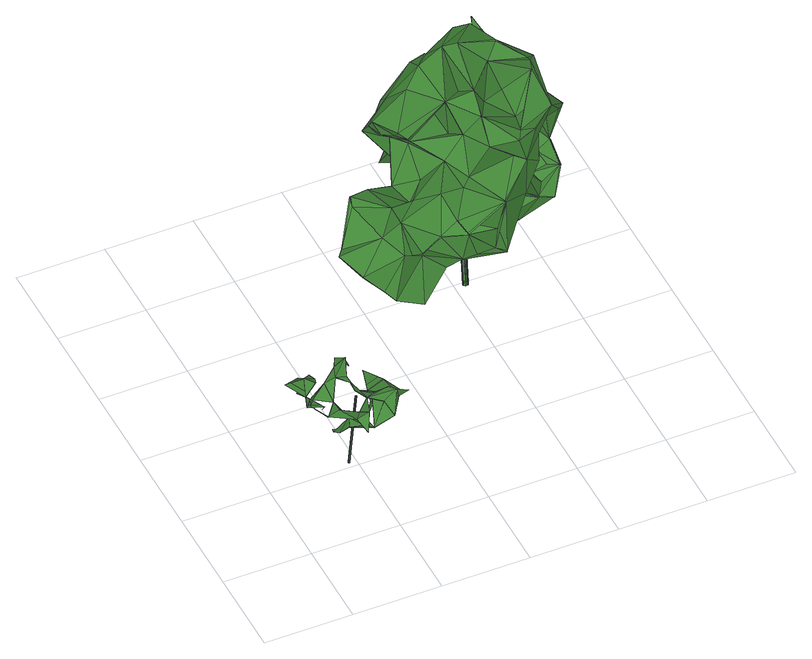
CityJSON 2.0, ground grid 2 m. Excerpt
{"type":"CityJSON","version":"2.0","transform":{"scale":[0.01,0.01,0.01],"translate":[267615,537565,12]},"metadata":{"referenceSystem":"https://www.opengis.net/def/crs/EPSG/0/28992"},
"CityObjects":{
"tree1":{"type":"SolitaryVegetationObject","attributes":{"gtid":670,"crown_width_m":2.1,"crown_median_z":14.07,"crown_r50_m":0.158,"crown_porosity":0.965,"trunk_H_m":1.86,"trunk_DBH_m":0.0349,"trunk_radius_m":0.0175,"trunk_base_height_m":12.21,"original_gtid":"672"},"geometry":[{"type":"MultiSurface","lod":"3","boundaries":[[[0,1,2]],[[3,4,5]],[[6,7,8]],[[9,10,11]],[[12,13,14]],[[15,16,17]],[[18,19,20]],[[21,4,22]],[[23,12,18]],[[24,12,23]],[[3,25,26]],[[23,18,11]],[[5,8,7]],[[4,27,22]],[[28,6,29]],[[30,31,32]],[[30,32,33]],[[34,35,36]],[[37,38,10]],[[39,40,41]],[[42,43,1]],[[0,2,44]],[[45,44,2]],[[20,46,18]],[[47,48,49]],[[37,33,38]],[[38,33,32]],[[50,36,51]],[[8,52,53]],[[25,54,55]],[[44,56,57]],[[18,14,19]],[[47,58,59]],[[28,9,53]],[[16,51,36]],[[60,61,36]],[[19,14,58]],[[24,9,29]],[[43,62,1]],[[43,60,62]],[[9,24,23]],[[9,28,29]],[[59,63,64]],[[61,1,36]],[[65,66,29]],[[67,18,46]],[[9,11,67]],[[15,68,55]],[[19,63,69]],[[70,63,19]],[[44,57,0]],[[19,69,6]],[[71,51,16]],[[72,44,61]],[[48,47,58]],[[33,37,30]],[[12,14,18]],[[9,67,46]],[[9,46,25]],[[44,73,56]],[[14,74,75]],[[20,53,46]],[[69,63,12]],[[63,13,12]],[[76,75,74]],[[63,65,69]],[[59,75,76]],[[70,58,19]],[[63,77,65]],[[69,65,29]],[[26,78,3]],[[22,3,5]],[[5,3,8]],[[62,36,1]],[[27,79,80]],[[81,82,83]],[[55,78,26]],[[10,11,37]],[[19,8,20]],[[6,8,19]],[[50,51,35]],[[84,80,79]],[[65,69,66]],[[3,5,7]],[[85,39,41]],[[21,5,4]],[[17,34,15]],[[45,2,1]],[[9,46,53]],[[37,86,30]],[[15,55,54]],[[38,32,51]],[[53,52,6]],[[6,52,7]],[[7,52,3]],[[28,53,6]],[[52,25,3]],[[58,64,19]],[[70,19,64]],[[20,8,53]],[[38,51,71]],[[60,36,62]],[[25,55,26]],[[22,27,87]],[[30,86,31]],[[40,31,86]],[[71,88,38]],[[43,42,81]],[[42,61,81]],[[18,67,11]],[[38,88,10]],[[45,89,44]],[[23,11,9]],[[79,27,84]],[[42,90,61]],[[64,58,59]],[[42,0,90]],[[91,32,86]],[[91,51,32]],[[17,16,68]],[[61,60,43]],[[22,5,4]],[[61,43,81]],[[45,44,92]],[[93,0,57]],[[32,31,86]],[[42,1,0]],[[27,4,5]],[[25,3,22]],[[13,63,14]],[[57,56,93]],[[91,71,16]],[[92,44,89]],[[91,86,88]],[[25,52,8]],[[75,59,14]],[[58,14,59]],[[59,14,63]],[[25,26,9]],[[71,91,88]],[[69,29,6]],[[54,25,68]],[[8,3,25]],[[22,55,68]],[[68,25,22]],[[90,0,93]],[[15,17,68]],[[29,66,24]],[[16,36,91]],[[92,89,45]],[[36,51,91]],[[35,51,36]],[[63,70,64]],[[15,71,16]],[[54,71,15]],[[34,50,35]],[[76,74,59]],[[22,4,3]],[[14,59,74]],[[71,68,16]],[[88,37,10]],[[78,55,3]],[[55,22,3]],[[61,44,1]],[[12,24,94]],[[54,68,71]],[[16,71,22]],[[80,84,27]],[[56,90,93]],[[56,73,90]],[[45,1,44]],[[90,73,72]],[[90,72,61]],[[22,87,21]],[[87,5,21]],[[87,27,5]],[[36,50,34]],[[86,37,88]],[[72,73,44]],[[66,94,24]],[[66,69,94]],[[12,94,69]],[[95,96,97]],[[95,97,98]],[[96,99,100]],[[96,100,97]],[[100,99,101]],[[100,101,97]],[[97,101,102]],[[97,102,98]],[[101,99,103]],[[101,103,102]],[[102,103,104]],[[102,104,98]],[[103,99,105]],[[103,105,104]],[[104,105,106]],[[104,106,98]],[[105,99,107]],[[105,107,106]],[[107,99,108]],[[107,108,106]],[[106,108,109]],[[106,109,98]],[[108,99,110]],[[108,110,109]],[[109,110,111]],[[109,111,98]],[[110,99,112]],[[110,112,111]],[[112,99,113]],[[112,113,111]],[[111,113,114]],[[111,114,98]],[[113,99,115]],[[113,115,114]],[[115,99,116]],[[115,116,114]],[[114,116,117]],[[114,117,98]],[[116,99,118]],[[116,118,117]],[[117,118,119]],[[117,119,98]],[[118,99,120]],[[118,120,119]],[[120,99,121]],[[120,121,119]],[[119,121,122]],[[119,122,98]],[[121,99,96]],[[121,96,122]],[[122,96,95]],[[122,95,98]]]}]},
"tree2":{"type":"SolitaryVegetationObject","attributes":{"gtid":588,"crown_width_m":4.81,"crown_median_z":15.32,"crown_r50_m":0.274,"crown_porosity":0.93,"trunk_H_m":3.31,"trunk_DBH_m":0.13,"trunk_radius_m":0.065,"trunk_base_height_m":12.01,"original_gtid":"590"},"geometry":[{"type":"Solid","lod":"3","boundaries":[[[[123,124,125]],[[126,127,128]],[[129,128,127]],[[130,131,132]],[[133,134,135]],[[136,135,134]],[[137,138,139]],[[140,141,142]],[[143,144,145]],[[143,145,146]],[[147,148,149]],[[150,138,137]],[[150,137,151]],[[152,153,154]],[[155,156,157]],[[140,158,159]],[[158,160,159]],[[161,162,163]],[[164,165,166]],[[167,168,129]],[[169,160,170]],[[147,171,172]],[[167,145,173]],[[174,175,176]],[[177,178,179]],[[180,181,155]],[[182,183,184]],[[185,183,182]],[[126,128,186]],[[187,188,189]],[[190,191,192]],[[157,193,194]],[[155,157,194]],[[195,196,197]],[[137,139,151]],[[198,151,139]],[[191,190,199]],[[186,138,150]],[[130,200,131]],[[167,201,202]],[[154,203,204]],[[205,206,207]],[[146,145,167]],[[208,209,210]],[[200,130,160]],[[211,212,213]],[[198,212,211]],[[214,161,215]],[[162,216,163]],[[217,218,219]],[[220,133,221]],[[222,221,133]],[[223,224,165]],[[123,225,226]],[[227,228,229]],[[230,228,227]],[[191,231,192]],[[226,232,233]],[[234,232,235]],[[236,237,199]],[[238,228,239]],[[160,130,159]],[[159,130,132]],[[240,241,242]],[[243,244,245]],[[246,247,248]],[[174,247,246]],[[222,249,221]],[[162,250,251]],[[190,134,133]],[[136,134,190]],[[188,252,253]],[[254,226,225]],[[253,252,146]],[[255,146,252]],[[256,195,257]],[[258,259,260]],[[261,259,258]],[[237,262,239]],[[263,239,262]],[[263,262,264]],[[128,198,139]],[[139,186,128]],[[153,179,154]],[[150,151,265]],[[261,258,212]],[[266,267,268]],[[269,270,228]],[[271,260,272]],[[268,273,149]],[[274,275,276]],[[271,277,250]],[[277,251,250]],[[221,278,220]],[[151,279,280]],[[263,281,238]],[[282,212,258]],[[126,283,284]],[[250,214,271]],[[152,174,153]],[[248,158,246]],[[142,285,246]],[[179,153,177]],[[254,286,226]],[[254,225,286]],[[286,279,151]],[[287,172,268]],[[268,149,287]],[[288,289,290]],[[176,223,247]],[[176,247,174]],[[131,291,132]],[[146,129,253]],[[292,243,245]],[[293,288,227]],[[294,295,296]],[[297,298,299]],[[165,298,297]],[[300,301,302]],[[142,246,140]],[[191,199,237]],[[123,303,304]],[[206,140,305]],[[238,239,263]],[[230,306,190]],[[280,265,151]],[[201,259,202]],[[226,307,123]],[[308,309,310]],[[217,233,218]],[[232,218,233]],[[311,312,267]],[[311,274,312]],[[164,241,240]],[[313,314,298]],[[206,315,316]],[[317,259,261]],[[318,319,320]],[[316,315,321]],[[322,321,315]],[[149,148,323]],[[287,149,323]],[[273,267,312]],[[167,261,168]],[[246,158,140]],[[324,279,304]],[[324,325,279]],[[326,327,328]],[[220,278,236]],[[237,236,262]],[[124,329,125]],[[226,300,307]],[[301,293,227]],[[288,258,330]],[[244,243,321]],[[154,179,178]],[[177,153,174]],[[248,247,165]],[[216,162,331]],[[216,331,308]],[[163,332,164]],[[333,164,332]],[[251,334,162]],[[238,281,335]],[[251,210,334]],[[300,336,301]],[[176,337,338]],[[173,331,334]],[[145,339,331]],[[145,331,173]],[[334,331,162]],[[308,331,339]],[[340,341,203]],[[125,303,123]],[[192,231,230]],[[192,230,190]],[[299,298,342]],[[257,169,343]],[[257,343,256]],[[268,267,273]],[[176,175,325]],[[204,325,175]],[[238,269,228]],[[309,131,200]],[[284,150,344]],[[284,186,150]],[[325,203,279]],[[180,345,181]],[[335,300,302]],[[335,302,269]],[[303,337,325]],[[131,171,147]],[[338,337,125]],[[275,346,150]],[[346,347,187]],[[278,221,249]],[[292,245,154]],[[203,154,245]],[[222,133,135]],[[243,316,321]],[[224,329,278]],[[224,125,329]],[[298,314,348]],[[224,278,249]],[[203,245,340]],[[264,236,349]],[[262,236,264]],[[232,350,217]],[[133,220,199]],[[164,242,241]],[[279,185,280]],[[296,295,136]],[[260,208,277]],[[309,200,310]],[[209,208,201]],[[209,201,167]],[[251,277,210]],[[240,248,165]],[[335,307,300]],[[187,344,150]],[[293,258,288]],[[189,351,344]],[[150,352,275]],[[296,136,190]],[[242,353,240]],[[159,132,345]],[[261,212,198]],[[258,354,330]],[[200,160,169]],[[165,297,299]],[[309,355,131]],[[339,131,355]],[[256,343,170]],[[248,240,158]],[[265,352,150]],[[356,342,314]],[[356,314,249]],[[135,136,295]],[[187,150,346]],[[133,199,190]],[[255,171,357]],[[358,240,165]],[[333,326,196]],[[197,196,326]],[[228,231,237]],[[239,228,237]],[[236,199,220]],[[253,351,359]],[[242,164,333]],[[191,237,231]],[[230,231,228]],[[282,293,336]],[[346,274,347]],[[346,275,274]],[[173,209,167]],[[195,360,196]],[[228,270,229]],[[238,335,269]],[[208,210,277]],[[296,361,294]],[[290,294,361]],[[319,318,362]],[[217,235,232]],[[270,302,301]],[[269,302,270]],[[270,227,229]],[[358,165,164]],[[358,164,240]],[[293,282,258]],[[363,204,203]],[[206,364,156]],[[157,156,364]],[[327,163,216]],[[327,216,308]],[[208,260,201]],[[158,240,353]],[[323,172,287]],[[365,366,367]],[[329,236,278]],[[349,236,329]],[[264,349,329]],[[129,168,128]],[[139,138,186]],[[128,168,198]],[[198,168,261]],[[131,368,291]],[[131,147,368]],[[234,235,369]],[[370,366,365]],[[324,304,303]],[[325,324,303]],[[219,218,232]],[[286,225,279]],[[189,344,187]],[[290,361,306]],[[253,129,351]],[[306,361,296]],[[252,371,266]],[[201,260,259]],[[178,177,285]],[[340,245,244]],[[246,285,174]],[[177,174,285]],[[209,173,334]],[[271,272,277]],[[260,277,272]],[[347,274,371]],[[124,281,329]],[[264,329,281]],[[158,353,160]],[[327,332,163]],[[347,371,187]],[[284,351,372]],[[258,260,354]],[[296,190,306]],[[322,275,373]],[[310,200,169]],[[223,165,247]],[[273,368,149]],[[213,212,286]],[[147,172,148]],[[323,148,172]],[[143,146,255]],[[232,286,350]],[[304,225,123]],[[304,279,225]],[[282,286,212]],[[182,365,320]],[[182,320,367]],[[367,320,319]],[[365,367,319]],[[374,202,259]],[[319,362,375]],[[357,171,131]],[[367,265,280]],[[299,166,165]],[[224,314,165]],[[249,314,224]],[[169,170,343]],[[129,127,351]],[[209,334,376]],[[243,377,316]],[[285,142,378]],[[244,379,340]],[[301,336,293]],[[326,332,327]],[[333,332,326]],[[270,301,227]],[[266,268,171]],[[317,261,202]],[[261,167,202]],[[157,380,193]],[[312,276,205]],[[275,205,276]],[[381,373,352]],[[275,352,373]],[[227,290,230]],[[306,230,290]],[[161,214,162]],[[250,162,214]],[[290,227,288]],[[305,140,380]],[[351,127,372]],[[372,127,126]],[[284,372,126]],[[226,286,232]],[[123,307,124]],[[284,344,351]],[[189,359,351]],[[188,253,359]],[[188,359,189]],[[205,275,322]],[[381,322,373]],[[244,321,322]],[[224,223,338]],[[125,224,338]],[[176,325,337]],[[357,144,143]],[[255,357,143]],[[144,357,131]],[[339,144,131]],[[145,144,339]],[[274,266,371]],[[188,371,252]],[[187,371,188]],[[217,286,233]],[[217,350,286]],[[292,154,178]],[[378,377,178]],[[367,185,182]],[[185,367,280]],[[382,273,383]],[[382,383,345]],[[338,223,176]],[[384,341,379]],[[185,341,384]],[[383,207,345]],[[311,267,266]],[[311,266,274]],[[211,213,151]],[[313,298,165]],[[285,378,178]],[[252,171,255]],[[266,171,252]],[[274,276,312]],[[260,271,354]],[[342,215,161]],[[295,215,135]],[[135,215,342]],[[222,135,342]],[[184,183,370]],[[379,341,340]],[[295,294,215]],[[214,215,354]],[[214,354,271]],[[163,166,161]],[[299,161,166]],[[354,215,330]],[[299,342,161]],[[211,151,198]],[[154,204,152]],[[322,366,370]],[[385,370,183]],[[362,318,386]],[[164,166,163]],[[342,249,222]],[[308,355,309]],[[339,355,308]],[[286,151,213]],[[197,257,195]],[[264,281,263]],[[180,159,345]],[[193,140,387]],[[193,380,140]],[[180,193,387]],[[180,387,159]],[[159,387,140]],[[125,337,303]],[[155,194,180]],[[180,194,193]],[[206,181,345]],[[156,181,206]],[[317,202,374]],[[317,374,259]],[[310,328,308]],[[365,386,320]],[[319,386,365]],[[318,320,386]],[[353,242,360]],[[353,360,195]],[[310,169,257]],[[310,257,197]],[[256,170,160]],[[367,381,265]],[[388,381,367]],[[380,364,305]],[[206,305,364]],[[291,273,382]],[[291,382,345]],[[291,345,132]],[[157,364,380]],[[196,360,333]],[[242,333,360]],[[322,315,205]],[[205,315,206]],[[378,316,377]],[[182,184,365]],[[365,184,370]],[[226,233,300]],[[172,171,268]],[[385,379,370]],[[178,377,292]],[[292,377,243]],[[325,204,363]],[[325,363,203]],[[205,383,312]],[[379,322,370]],[[379,244,322]],[[217,389,235]],[[369,389,219]],[[369,235,389]],[[335,124,307]],[[282,336,286]],[[384,183,185]],[[384,379,183]],[[379,385,183]],[[217,219,389]],[[234,369,219]],[[336,300,233]],[[336,233,286]],[[234,219,232]],[[291,368,273]],[[152,175,174]],[[204,175,152]],[[335,281,124]],[[273,312,383]],[[279,203,341]],[[279,341,185]],[[129,146,390]],[[167,390,146]],[[129,390,167]],[[207,206,345]],[[205,207,383]],[[156,155,181]],[[362,386,375]],[[386,319,375]],[[149,368,147]],[[327,308,328]],[[197,328,310]],[[326,328,197]],[[367,366,388]],[[322,388,366]],[[160,353,256]],[[256,353,195]],[[265,381,352]],[[186,284,283]],[[186,283,126]],[[330,289,288]],[[215,294,289]],[[215,289,330]],[[290,289,294]],[[342,348,314]],[[313,165,314]],[[342,298,348]],[[356,249,342]],[[388,322,381]],[[206,141,140]],[[378,141,316]],[[378,142,141]],[[206,316,141]],[[334,210,376]],[[209,376,210]],[[391,392,393]],[[391,393,394]],[[394,393,395]],[[394,395,396]],[[393,392,397]],[[393,397,395]],[[395,397,398]],[[395,398,396]],[[397,392,399]],[[397,399,398]],[[398,399,400]],[[398,400,396]],[[399,392,401]],[[399,401,400]],[[400,401,402]],[[400,402,396]],[[401,392,403]],[[401,403,402]],[[402,403,404]],[[402,404,396]],[[403,392,405]],[[403,405,404]],[[404,405,406]],[[404,406,396]],[[405,392,407]],[[405,407,406]],[[406,407,408]],[[406,408,396]],[[407,392,409]],[[407,409,408]],[[408,409,410]],[[408,410,396]],[[409,392,411]],[[409,411,410]],[[410,411,412]],[[410,412,396]],[[411,392,413]],[[411,413,412]],[[412,413,414]],[[412,414,396]],[[413,392,415]],[[413,415,414]],[[414,415,416]],[[414,416,396]],[[415,392,417]],[[415,417,416]],[[416,417,418]],[[416,418,396]],[[417,392,419]],[[417,419,418]],[[418,419,420]],[[418,420,396]],[[419,392,421]],[[419,421,420]],[[420,421,422]],[[420,422,396]],[[421,392,423]],[[421,423,422]],[[422,423,424]],[[422,424,396]],[[423,392,425]],[[423,425,424]],[[424,425,426]],[[424,426,396]],[[425,392,427]],[[425,427,426]],[[426,427,428]],[[426,428,396]],[[427,392,429]],[[427,429,428]],[[428,429,430]],[[428,430,396]],[[429,392,431]],[[429,431,430]],[[430,431,432]],[[430,432,396]],[[431,392,433]],[[431,433,432]],[[432,433,434]],[[432,434,396]],[[433,392,435]],[[433,435,434]],[[434,435,436]],[[434,436,396]],[[435,392,437]],[[435,437,436]],[[436,437,438]],[[436,438,396]],[[437,392,439]],[[437,439,438]],[[438,439,440]],[[438,440,396]],[[439,392,391]],[[439,391,440]],[[440,391,394]],[[440,394,396]]]]}]}
},
"vertices":[
[90,266,188],[93,229,209],[105,263,226],[176,122,188],[154,148,169],[154,148,168],[244,121,189],[200,125,168],[200,126,169],[201,163,221],[173,179,260],[186,192,223],[245,188,196],[245,188,195],[230,224,177],[103,139,226],[130,174,226],[103,139,225],[205,200,207],[252,198,143],[220,181,209],[128,137,172],[155,153,192],[220,181,210],[256,177,218],[173,140,211],[181,110,234],[130,174,143],[234,152,207],[268,163,218],[176,215,299],[170,255,266],[155,226,271],[175,215,299],[74,166,244],[84,177,248],[87,195,233],[169,195,266],[144,195,273],[202,278,234],[178,252,261],[198,245,241],[94,229,208],[83,202,206],[105,263,227],[58,253,236],[201,163,220],[230,226,98],[230,225,98],[230,225,97],[84,177,247],[123,204,257],[200,125,169],[234,152,206],[124,133,243],[157,117,216],[135,273,205],[128,289,205],[237,225,143],[279,250,167],[84,202,207],[94,229,209],[83,202,207],[287,198,167],[309,224,144],[302,176,190],[268,164,218],[186,192,222],[115,139,225],[279,177,182],[252,198,142],[130,174,227],[123,246,222],[124,246,222],[238,263,196],[238,263,195],[238,264,196],[303,176,190],[168,86,202],[164,183,133],[135,189,135],[127,211,183],[134,236,152],[128,211,183],[164,183,132],[198,245,240],[155,226,270],[128,138,172],[144,195,272],[80,239,259],[123,246,221],[123,204,256],[80,239,258],[135,273,204],[256,177,217],[190,189,207],[177,195,21],[189,190,207],[188,189,207],[175,195,21],[177,196,21],[176,196,21],[189,191,207],[176,197,21],[188,191,207],[175,197,21],[187,191,207],[174,197,21],[174,196,21],[186,190,207],[173,195,21],[186,189,207],[173,194,21],[174,194,21],[187,188,207],[174,193,21],[175,193,21],[188,188,207],[176,193,21],[189,188,207],[176,194,21],[177,194,21],[189,189,207],
[630,403,254],[538,434,241],[578,489,238],[726,570,454],[676,616,476],[646,560,494],[644,595,538],[662,813,334],[654,781,425],[695,756,340],[400,568,261],[371,511,256],[412,581,327],[352,556,362],[728,474,501],[727,475,502],[689,471,486],[739,755,263],[754,659,277],[753,658,276],[612,762,509],[611,764,510],[572,710,537],[617,691,590],[742,809,478],[753,843,490],[759,809,481],[793,538,487],[715,490,405],[683,562,167],[751,604,123],[742,579,150],[814,786,341],[813,784,340],[849,785,265],[665,741,248],[710,802,271],[662,777,290],[492,672,347],[450,720,394],[489,736,335],[523,751,274],[568,671,235],[522,714,307],[588,613,512],[644,561,494],[580,827,330],[557,775,294],[728,779,477],[742,809,480],[539,697,496],[676,599,186],[676,597,187],[633,605,262],[744,637,148],[754,629,157],[753,604,124],[773,773,280],[812,785,342],[715,570,336],[775,597,253],[765,627,270],[729,542,331],[706,502,482],[787,613,565],[724,661,593],[762,586,592],[309,519,289],[328,456,256],[291,493,298],[818,772,243],[848,786,265],[588,847,192],[586,847,192],[560,862,234],[633,494,470],[369,512,254],[626,822,347],[488,581,474],[589,614,510],[764,538,238],[688,567,177],[826,678,398],[789,696,329],[824,678,397],[461,585,492],[480,610,470],[423,615,521],[697,518,400],[593,509,388],[644,446,356],[486,664,411],[470,621,316],[489,763,357],[528,425,363],[563,406,274],[557,456,267],[386,563,205],[409,596,216],[405,630,256],[601,648,245],[521,580,245],[630,404,256],[602,402,276],[414,455,377],[403,413,325],[406,382,351],[382,476,330],[329,455,258],[624,439,291],[538,393,348],[623,505,324],[569,488,387],[421,502,210],[365,430,224],[454,437,285],[378,399,219],[611,742,209],[595,770,207],[595,770,205],[811,598,260],[830,573,274],[799,535,229],[671,668,262],[632,654,239],[630,716,223],[445,609,235],[461,659,429],[439,663,460],[706,746,573],[639,665,614],[626,438,290],[673,759,563],[583,799,212],[561,860,234],[565,568,394],[513,630,416],[489,580,472],[612,579,441],[428,420,182],[439,392,191],[455,422,184],[780,577,412],[710,712,503],[794,754,447],[763,788,481],[451,410,325],[432,391,338],[481,633,440],[479,608,468],[794,755,445],[763,641,472],[845,596,421],[825,678,399],[441,613,480],[457,560,193],[712,489,313],[754,517,363],[504,428,239],[569,486,389],[793,572,495],[778,603,538],[734,598,235],[636,420,377],[760,809,483],[465,504,378],[483,561,315],[429,533,347],[739,744,435],[786,567,239],[514,476,400],[403,593,358],[401,593,356],[352,571,375],[599,613,284],[537,582,294],[551,678,329],[537,391,349],[487,418,342],[487,417,340],[610,492,265],[626,439,289],[773,771,280],[351,554,363],[563,404,273],[524,790,392],[589,809,352],[576,844,332],[731,697,453],[809,743,439],[540,579,259],[520,581,246],[835,638,289],[801,630,275],[604,633,400],[683,661,371],[746,635,402],[679,627,337],[836,637,288],[834,637,290],[754,842,491],[631,498,297],[687,535,282],[549,812,240],[512,771,349],[575,843,332],[501,489,221],[520,589,342],[519,752,431],[524,753,275],[519,786,220],[440,665,462],[531,406,270],[527,423,365],[629,553,292],[541,578,259],[589,786,476],[798,533,230],[765,539,240],[470,621,314],[551,812,239],[768,590,580],[777,755,327],[795,573,495],[780,605,538],[510,574,267],[438,484,223],[644,444,355],[700,650,552],[834,589,417],[596,770,206],[511,630,414],[587,749,421],[470,585,267],[677,742,480],[570,742,285],[722,659,592],[582,799,210],[354,569,376],[720,694,413],[749,568,238],[778,755,325],[753,658,278],[789,695,330],[757,603,391],[736,777,465],[545,520,280],[801,628,277],[715,670,550],[727,639,470],[834,591,416],[586,695,436],[787,696,330],[443,614,482],[775,598,251],[765,629,268],[828,573,275],[819,771,245],[806,597,411],[750,713,420],[808,743,438],[785,571,245],[809,598,262],[712,695,310],[755,775,265],[789,626,408],[507,491,351],[634,650,492],[632,595,1],[625,595,1],[631,596,1],[623,609,332],[623,611,332],[616,610,332],[631,598,1],[622,613,332],[630,599,1],[621,614,332],[629,601,1],[620,615,332],[627,601,1],[618,616,332],[625,601,1],[617,616,331],[624,601,1],[615,616,331],[622,601,1],[613,615,331],[621,600,1],[612,614,331],[620,598,1],[611,613,331],[619,597,1],[610,612,332],[618,595,1],[610,610,332],[619,594,1],[610,608,332],[619,592,1],[611,607,332],[620,591,1],[612,605,332],[622,590,1],[613,604,332],[623,589,1],[614,604,332],[625,589,1],[616,603,332],[626,589,1],[618,603,332],[628,589,1],[619,604,332],[629,590,1],[621,605,332],[630,592,1],[622,606,332],[631,593,1],[623,608,332]
]}
